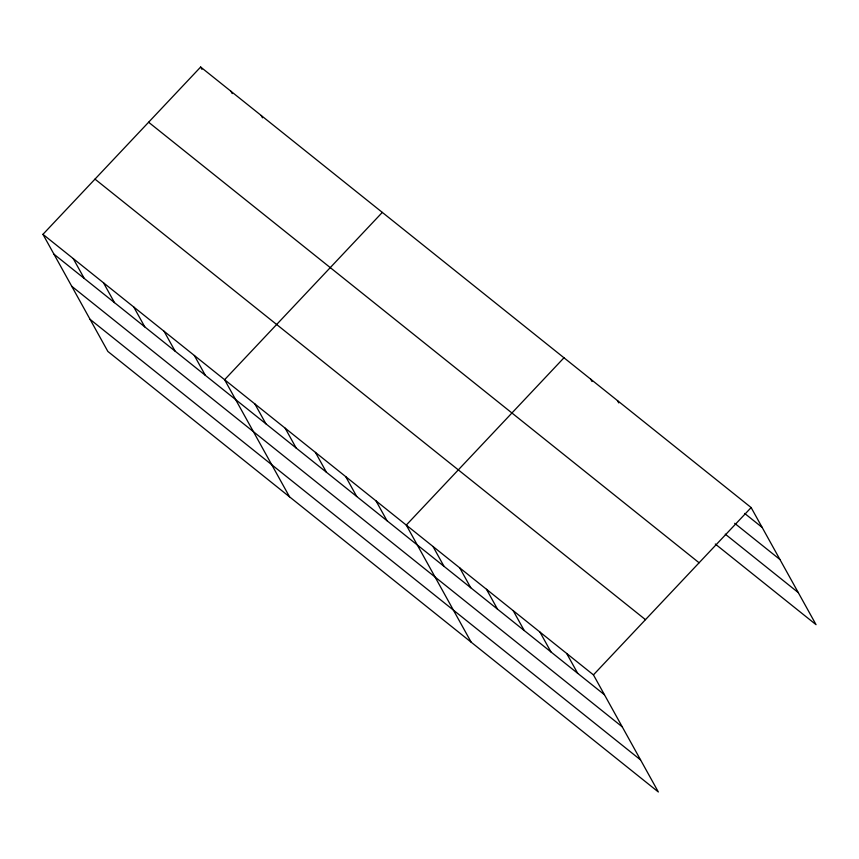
<?xml version="1.0" encoding="UTF-8"?>
<svg xmlns="http://www.w3.org/2000/svg" width="859" height="859" viewBox="0 0 859 859"><rect width="100%" height="100%" fill="white"/><g stroke="black" fill="none" stroke-linecap="round" stroke-linejoin="round"><path stroke-width="1.29" d="M42.95 234.335L593.44 674.873L658.348 791.977L107.858 351.438L42.95 234.335L200.652 67.023L751.142 507.562L816.05 624.665L715.268 544.015M382.309 212.398L224.607 379.71L289.526 496.813M563.976 357.773L406.275 525.096L471.183 642.199M593.44 674.873L751.142 507.562M744.656 513.424L762.148 527.415M734.681 523.292L779.929 559.51M725.243 534.137L798.258 592.57M148.607 122.236L699.097 562.774M94.995 179.123L645.474 619.661M53.956 254.189L604.435 694.727M71.748 286.283L622.227 726.821M90.077 319.344L640.556 759.893M617.449 400.573L618.748 402.903M590.713 379.173L592.001 381.514M566.693 653.484L577.699 673.338M261.211 115.482L262.5 117.812M539.957 632.084L550.963 651.938M230.931 91.247L232.231 93.588M513.22 610.685L524.226 630.538M200.652 67.023L201.951 69.354M486.484 589.285L497.49 609.138M459.748 567.885L470.753 587.739M433.011 546.496L444.017 566.349M375.995 500.861L387.001 520.715M345.715 476.638L356.721 496.491M315.436 452.403L326.441 472.257M285.167 428.179L296.172 448.033M254.887 403.945L265.893 423.798M194.338 355.486L205.333 375.34M164.058 331.252L175.064 351.106M133.779 307.028L144.784 326.882M103.499 282.794L114.505 302.647M73.23 258.57L84.236 278.423"/></g></svg>
